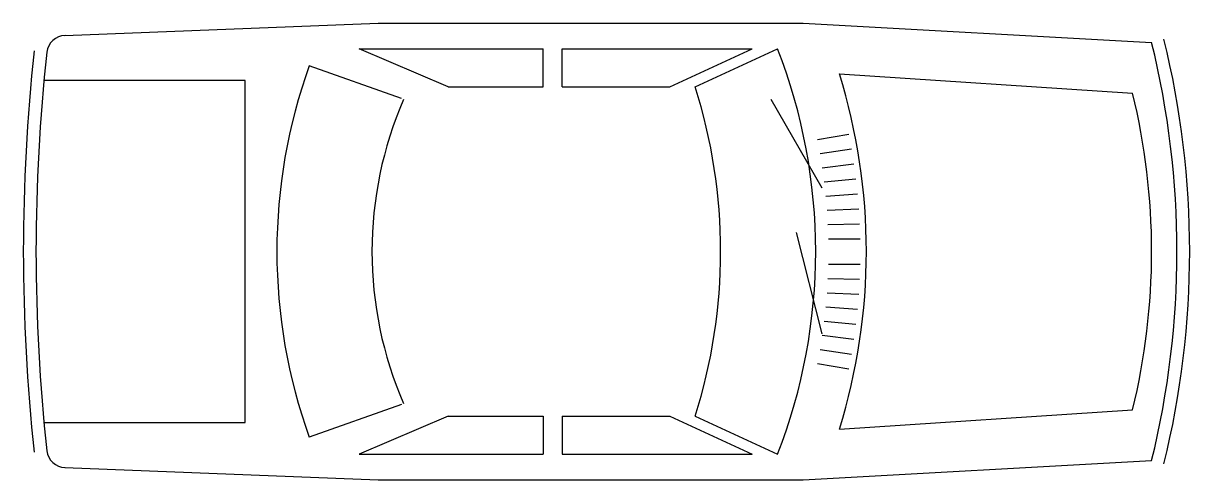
# Model space of a CAD drawing. Extents: x -2.26 to 1.95, y -0.89 to 0.75.
import ezdxf

# ---------------------------------------------------------------- set-up
doc = ezdxf.new("R2010")
doc.units = 0
doc.header["$LTSCALE"] = 1.2
doc.layers.get('0').update_dxf_attribs({"linetype": 'CONTINUOUS'})

msp = doc.modelspace()

# ---------------------------------------------------------------- linework, layer by layer
at = {"color": 0}
for p, q in [((-2.1053, 0.7093), (-0.9754, 0.7528)), ((-0.9754, 0.7528), (0.5562, 0.7528)), ((0.5562, 0.7528), (1.8135, 0.6842)), ((-0.724, 0.5242), (-1.044, 0.6613)), ((-1.044, 0.6613), (-0.3811, 0.6613)), ((-0.3811, 0.5242), (-0.3811, 0.6613)), ((-0.3125, 0.6613), (0.3733, 0.6613)), ((-0.3125, 0.5242), (-0.3125, 0.6613)), ((0.0761, 0.5242), (0.3733, 0.6613)), ((0.1676, 0.5242), (0.4648, 0.6613)), ((-0.8922, 0.4814), (-1.2243, 0.6)), ((-1.4555, 0.547), (-2.1827, 0.547)), ((-1.4555, -0.6874), (-1.4555, 0.547)), ((0.6875, 0.5703), (1.7449, 0.5013)), ((-0.724, 0.5242), (-0.3811, 0.5242)), ((-0.3125, 0.5242), (0.0761, 0.5242)), ((0.6248, 0.1584), (0.4419, 0.4784)), ((0.6083, 0.3334), (0.7209, 0.3533)), ((0.6178, 0.2828), (0.7308, 0.2998)), ((0.6259, 0.2319), (0.7394, 0.2462)), ((0.6328, 0.1809), (0.7466, 0.1923)), ((0.6385, 0.1297), (0.7524, 0.1383)), ((0.6428, 0.0784), (0.757, 0.0841)), ((0.6459, 0.027), (0.7601, 0.0298)), ((0.6248, -0.3674), (0.5333, -0.0016)), ((0.6476, -0.0245), (0.7619, -0.0245)), ((0.6476, -0.1159), (0.7619, -0.1159)), ((0.6459, -0.1674), (0.7601, -0.1702)), ((0.6428, -0.2188), (0.757, -0.2245)), ((0.6385, -0.2701), (0.7524, -0.2787)), ((0.6328, -0.3213), (0.7466, -0.3327)), ((0.6259, -0.3723), (0.7394, -0.3865)), ((0.6178, -0.4232), (0.7308, -0.4402)), ((0.6083, -0.4738), (0.7209, -0.4937)), ((-0.8922, -0.6218), (-1.2243, -0.7404)), ((-0.724, -0.6646), (-1.044, -0.8017)), ((-0.724, -0.6646), (-0.3811, -0.6646)), ((-0.3811, -0.6646), (-0.3811, -0.8017)), ((-0.3125, -0.6646), (-0.3125, -0.8017)), ((-0.3125, -0.6646), (0.0761, -0.6646)), ((0.0761, -0.6646), (0.3733, -0.8017)), ((0.1676, -0.6646), (0.4648, -0.8017)), ((0.6875, -0.7107), (1.7449, -0.6417)), ((-2.1827, -0.687), (-1.4555, -0.6874)), ((-1.044, -0.8017), (-0.3811, -0.8017)), ((-0.3125, -0.8017), (0.3733, -0.8017)), ((0.5562, -0.8932), (1.8135, -0.8246)), ((-2.1053, -0.8497), (-0.9754, -0.8932)), ((-0.9754, -0.8932), (0.5562, -0.8932))]:
    msp.add_line(p, q, dxfattribs=at)
for centre, radius, start, end in [((-2.1026, 0.6408), 0.0686, 92.2026, 173.7788), ((-1.2526, -0.0702), 3.1575, 346.1775, 13.8225), ((-1.2526, -0.0702), 3.2033, 346.1775, 13.8225), ((4.4195, -0.0702), 6.6751, 173.77883, 186.22117), ((4.4195, -0.0702), 6.6294, 173.77883, 186.22117), ((-1.4174, -0.0702), 2.0193, 338.7607, 21.2393), ((0.6385, -0.0702), 1.9797, 160.2127, 199.7873), ((-1.3717, -0.0702), 2.1565, 342.7227, 17.2773), ((-1.7184, -0.0702), 1.9774, 342.5077, 17.4923), ((0.3756, -0.0702), 1.3739, 156.4634, 203.5366), ((-0.602, -0.0702), 2.4155, 346.3145, 13.6855), ((-2.1026, -0.7812), 0.0686, 186.2212, 267.7974)]:
    msp.add_arc(centre, radius, start, end, dxfattribs=at)

doc.saveas('drawing.dxf')
